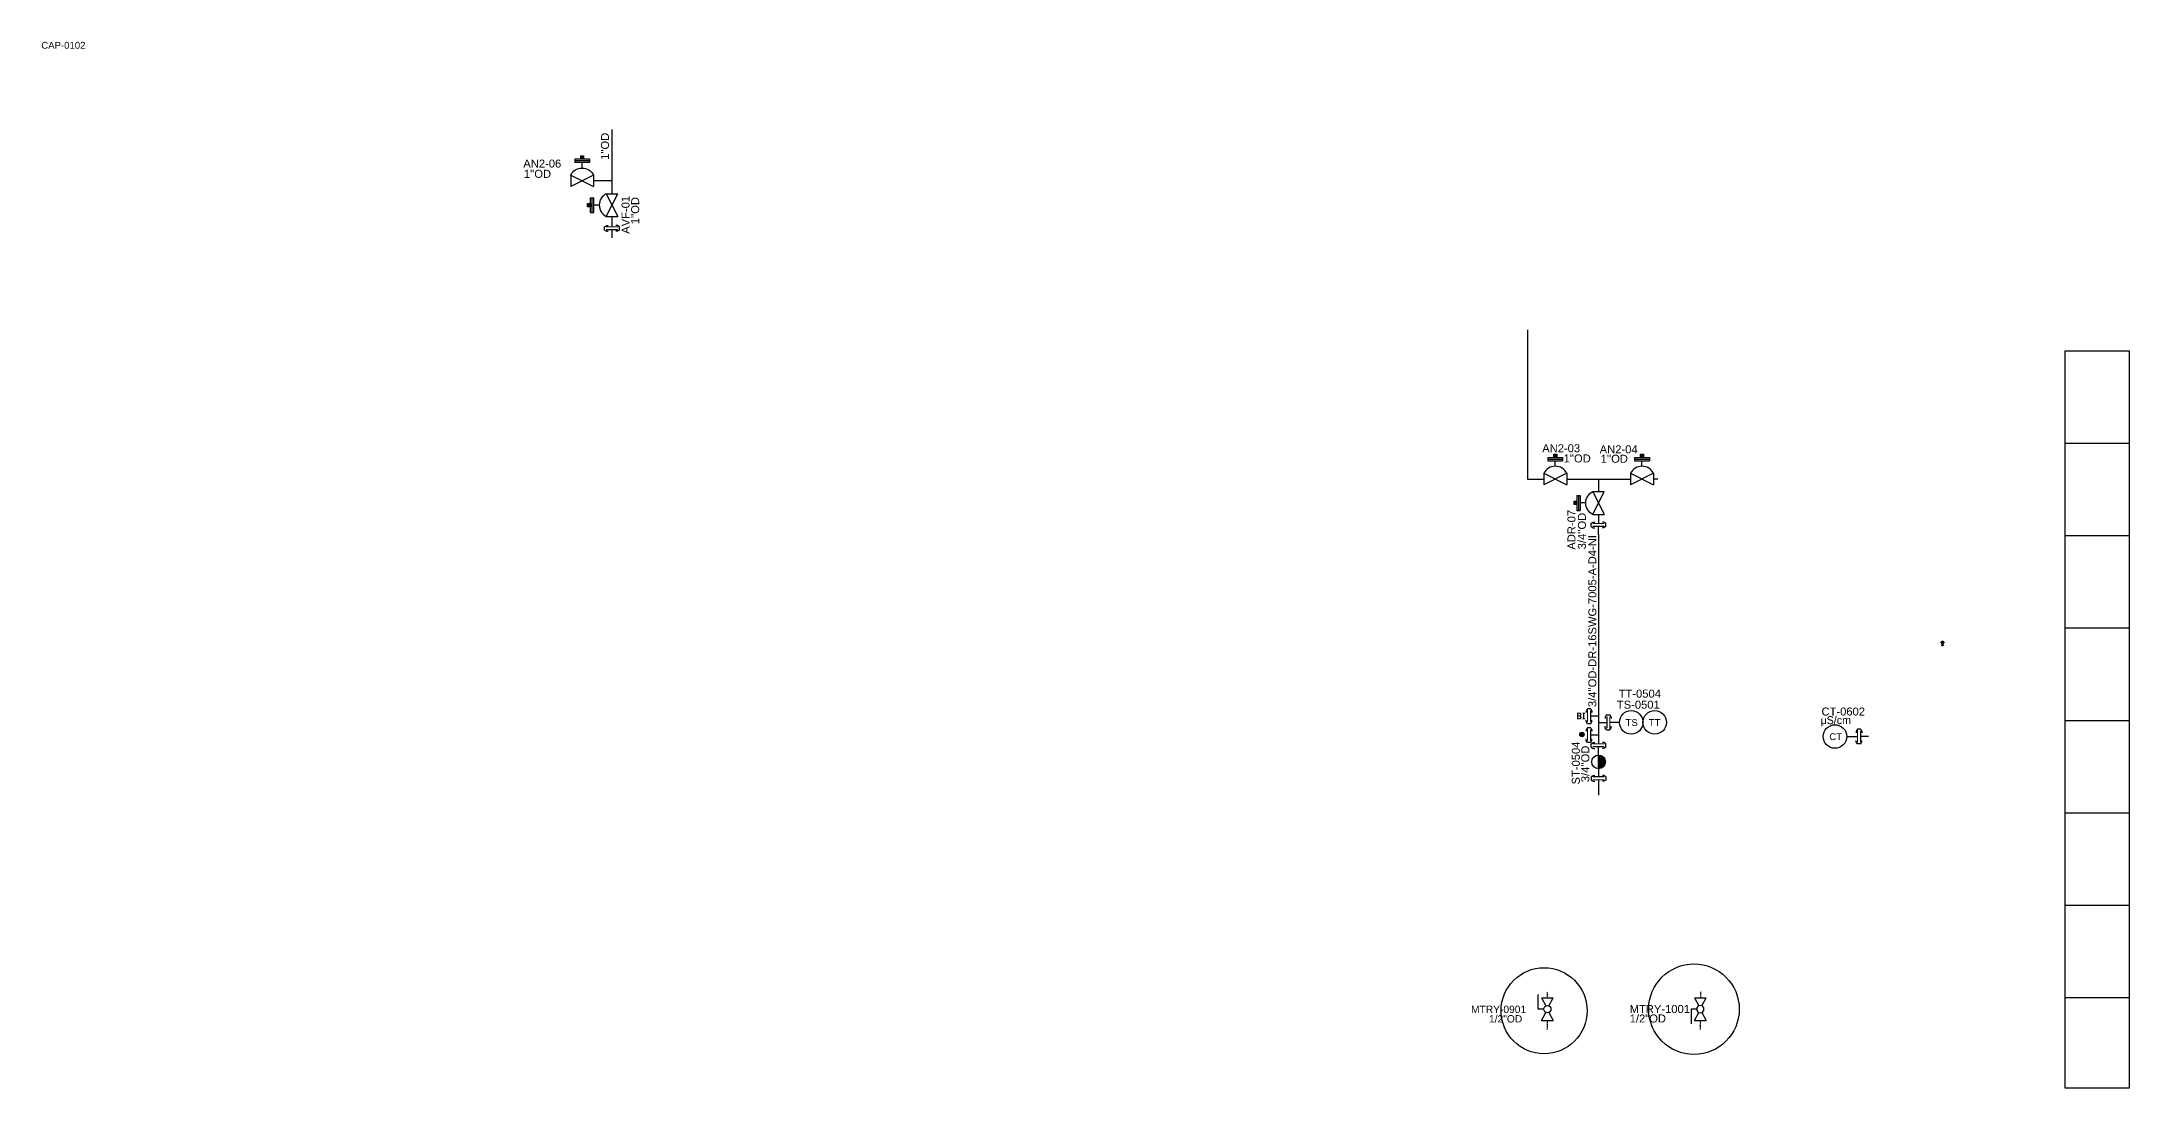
# Model space of a CAD drawing. Header units: millimetres. Extents: x -6754 to 5895, y -4820 to 1016.
# Drawn here: x -4986 to -4074, y -2015 to -1558 of the extents above; entities that cross this region are included whole.
import ezdxf

# ---------------------------------------------------------------- set-up
doc = ezdxf.new("R2010")
doc.units = ezdxf.units.MM
doc.linetypes.add('CENTER', pattern=[2, 1.25, -0.25, 0.25, -0.25])
doc.layers.get('0').update_dxf_attribs({"linetype": 'CONTINUOUS'})
for name, color, linetype in [('E---INDID------', 7, 'CONTINUOUS'), ('E---INDID-TEXT-25-35', 2, 'CONTINUOUS'), ('P---PEQID-TEXT-25-35', 2, 'CONTINUOUS'), ('P---PFLGD------', 7, 'CONTINUOUS'), ('P---PFLTD-TEXT-25-35', 2, 'CONTINUOUS'), ('P---PLINB-DRH016', 7, 'CONTINUOUS'), ('P---PLINB-DRH143', 7, 'CONTINUOUS'), ('P---PLINB-N2007', 7, 'CONTINUOUS'), ('P---PLINB-P106', 7, 'CONTINUOUS'), ('P---PLINB-P266', 7, 'CONTINUOUS'), ('P---PLIND-TEXT-25-35', 2, 'CONTINUOUS'), ('P---PVLSD-TEXT-18-25', 3, 'CONTINUOUS'), ('P---PVLSD-TEXT-25-35', 2, 'CONTINUOUS'), ('P---TANKB-V02', 7, 'CONTINUOUS'), ('P---TANKB-V05', 7, 'CONTINUOUS'), ('P---TANKB-V10', 7, 'CONTINUOUS'), ('VALVE', 6, 'CONTINUOUS')]:
    doc.layers.add(name, color=color, linetype=linetype)
doc.styles.add('ROMANS', font='romans.shx')
doc.styles.get("Standard").update_dxf_attribs({"font": 'arial.ttf'})

# ---------------------------------------------------------------- blocks, each defined once
blk = doc.blocks.new('rgyjryjyfrjfhjgfgj')
at = {"color": 0, "linetype": 'ByBlock'}
for p, q in [((716.4844576946442, 396.8695095443074), (717.3888636432375, 397.4094111541995)), ((716.4844576946442, 395.418411294371), (717.3888636432375, 394.8785096844789)), ((717.3888636432375, 397.4094111541995), (718.0520200954525, 397.4094111541995)), ((717.3888636432375, 394.8785096844789), (718.0520200954525, 394.8785096844789)), ((722.065445318545, 397.4094111541995), (721.4022888663301, 397.4094111541995)), ((722.065445318545, 394.8785096844789), (721.4022888663301, 394.8785096844789)), ((722.9698512671453, 396.8695095443074), (722.065445318545, 397.4094111541995)), ((722.9698512671453, 395.418411294371), (722.065445318545, 394.8785096844789)), ((722.9698512671453, 395.418411294371), (722.9698512671453, 396.8695095443074))]:
    blk.add_line(p, q, dxfattribs=at)
at = {"color": 6, "linetype": 'ByBlock'}
blk.add_line((719.7271544808916, 391.9492555990804), (719.7271544808916, 395.484370305732), dxfattribs=at)
at = {"color": 1, "linetype": 'ByBlock', "lineweight": 15}
blk.add_lwpolyline([(717.227154480893, 396.8035505329464), (722.227154480893, 396.8035505329464)], dxfattribs=at)
at = {"color": 6, "linetype": 'ByBlock'}
blk.add_lwpolyline([(717.227154480893, 395.484370305732), (722.227154480893, 395.484370305732)], dxfattribs=at)
blk = doc.blocks.new('phi_15825218758')
at = {"color": 0, "linetype": 'ByBlock'}
blk.add_line((-3.242696786248757, 3.469155695290567), (-3.242696786248757, 4.920253945227046), dxfattribs=at)
blk.add_blockref('rgyjryjyfrjfhjgfgj', (-719.727154480893, -391.9492555990804), dxfattribs=at)
at = {"flags": 1}
for p, rotation in [((0, 4.854294933865958), 90), ((-1.364242052659392e-12, 0), 270)]:
    blk.add_attdef('PHI_CONNECTIONPOINT', p, '', height=0.1, rotation=rotation, dxfattribs=at)
blk = doc.blocks.new('A$C10524DFB')
at = {"color": 6}
for p, q in [((12.62637645196992, 10.31310224748358), (12.62637645196992, 16.35685431259481)), ((12.62637645196992, 16.35685431259481), (28.93109764132532, 16.35685431259481))]:
    blk.add_line(p, q, dxfattribs=at)
blk.add_circle((12.62637645196992, 6.313181762369823), 3.999920485113762, dxfattribs=at)
at = {"layer": 'VALVE'}
for p, q in [((9.542207862978103e-06, 12.62636521725108), (9.542207862978103e-06, -1.692511432338506e-06)), ((9.542207862978103e-06, 12.62636521725108), (9.04873880824698, 8.102000584231973)), ((9.048738808246526, 4.524362940508581), (9.542207862978103e-06, -1.692510522843804e-06)), ((25.25274336173243, 12.62636521725108), (16.20401409569286, 8.102000584231973)), ((16.20401409569331, 4.524362940508581), (25.25274336173243, -1.692511432338506e-06)), ((25.25274336173243, 12.62636521725108), (25.25274336173243, -1.692511432338506e-06))]:
    blk.add_line(p, q, dxfattribs=at)
blk = doc.blocks.new('phi_153974946912')
at = {"color": 0, "linetype": 'ByBlock', "xscale": 0.395994, "yscale": 0.395994, "zscale": 0.395994}
blk.add_blockref('A$C10524DFB', (-4.999969316721376, -2.499982098807891), dxfattribs=at)
at = {"flags": 1}
blk.add_attdef('PHI_CONNECTIONPOINT', (-4.999965538064316, 0), '', height=0.1, rotation=180, dxfattribs=at)
for tag, p in [('PHI_INSERTPOINT', (-7.958078640513122e-13, -1.13686837721616e-13)), ('PHI_CONNECTIONPOINT', (4.999965538064487, 0))]:
    blk.add_attdef(tag, p, '', height=0.1, dxfattribs=at)
at = {"color": 7}
for tag, p in [('DNCALC', (-5.006924154926395, -11.26707360530877)), ('CODE', (-4.763810725225994, -6.653797265075283))]:
    blk.add_attdef(tag, p, '', height=3.2, dxfattribs=at)
blk = doc.blocks.new('ADV')
at = {"color": 6}
blk.add_arc((1709.403994477978, 811.9926042832112), 5.590131414134222, 26.56505117707799, 153.434948822922, dxfattribs=at)
at = {"layer": 'VALVE'}
for p, q in [((1704.404028939914, 814.4925870522434), (1704.404028939914, 809.4926215141788)), ((1714.403960016042, 814.4925870522434), (1704.404028939914, 809.4926215141793)), ((1704.404028939914, 814.4925870522434), (1714.403960016042, 809.4926215141788)), ((1706.175708596649, 821.4556299452406), (1712.632280359307, 821.4556299452406)), ((1706.175708596649, 821.4556299452406), (1706.175708596649, 819.9760252526171)), ((1706.175708596649, 820.7158275989289), (1712.632280359307, 820.7158275989289)), ((1706.175708596649, 819.9760252526171), (1712.632280359307, 819.9760252526171)), ((1709.403994477978, 817.5827356973455), (1709.403994477978, 819.9760252526171)), ((1712.632280359307, 821.4556299452406), (1712.632280359307, 819.9760252526171)), ((1714.403960016042, 814.4925870522434), (1714.403960016042, 809.4926215141788))]:
    blk.add_line(p, q, dxfattribs=at)
blk = doc.blocks.new('phi_15863337301')
at = {"color": 0, "linetype": 'ByBlock'}
blk.add_blockref('ADV', (-1709.403994477978, -811.9926042832111), dxfattribs=at)
at = {"flags": 1}
blk.add_attdef('PHI_CONNECTIONPOINT', (-4.999965538064316, 0), '', height=0.1, rotation=180, dxfattribs=at)
for tag, p in [('PHI_INSERTPOINT', (0, 2.273736754432321e-13)), ('PHI_CONNECTIONPOINT', (4.999965538064316, 0))]:
    blk.add_attdef(tag, p, '', height=0.1, dxfattribs=at)
for tag, p in [('PRJ_TAG_B', (-8.117294217749532, -5.928936001065608)), ('DNCALC', (-3.964025933961693, -9.438924908240892))]:
    blk.add_attdef(tag, p, '', height=2.5)
blk = doc.blocks.new('phi_158252436928')
at = {"color": 0, "linetype": 'ByBlock'}
blk.add_circle((-5.141428275919679, 0.001993236599446391), 5.142532472711022, dxfattribs=at)
blk.add_text('TT', height=3, rotation=359.9878617802833, dxfattribs=at).set_placement((-7.748884494255435, -1.582512106375361))
at = {"flags": 1}
for tag in ['PHI_CONNECTIONPOINT', 'PHI_INSERTPOINT']:
    blk.add_attdef(tag, (0, 0), '', height=0.1, rotation=359.9878617803354, dxfattribs=at)
blk.add_attdef('DEVICE', (-12.2798325915337, -9.315292502332795), '', height=3.5)
blk = doc.blocks.new('ST1')
at = {"linetype": 'ByBlock'}
h = blk.add_hatch(color=0, dxfattribs=at)
h.dxf.hatch_style = 1
h.paths.add_polyline_path([(289.4487861092675, -286.1063338517106), (289.4487861092675, -291.1062994002259, 0.4142135623730951), (291.9487688835252, -288.6063166259682, 0.4142135623730951)])
at = {"color": 0, "linetype": 'ByBlock'}
blk.add_line((289.4487861092675, -291.1062994002259), (289.4487861092675, -286.1063338517106), dxfattribs=at)
blk.add_circle((289.4487861092675, -288.6063166259682), 2.49998277425766, dxfattribs=at)
blk = doc.blocks.new('phi_15831288483')
at = {"color": 0, "linetype": 'ByBlock', "xscale": 1.2, "yscale": 1.2, "zscale": 1.2}
blk.add_blockref('ST1', (-347.3385433310177, 343.3276006216183), dxfattribs=at)
at = {"extrusion": (7.498798913309288e-33, 1.224646799147353e-16, -1), "flags": 1}
for tag, p, rotation in [('PHI_CONNECTIONPOINT', (1.268879192669872e-45, -0.1901533473283052), 90), ('PHI_CONNECTIONPOINT', (1.279549922749822e-45, -5.999958658590913), 270), ('PHI_INSERTPOINT', (1.279549922749822e-45, -5.999958658590913), 180)]:
    blk.add_attdef(tag, p, '', height=0.1, rotation=rotation, dxfattribs=at)
for tag, p in [('CODE', (4.526841854909435, -2.752772774547338)), ('DN1', (6.614924895809963, -7.402450766414404))]:
    blk.add_attdef(tag, p, '', height=3.5)
blk = doc.blocks.new('phi_16763520997')
at = {"color": 0, "linetype": 'ByBlock'}
blk.add_line((4.266098465453069, -0.003378918047928892), (-6.128431095930864e-14, -6.951613763794828e-13), dxfattribs=at)
blk.add_circle((9.408629325141533, -0.007452005078221191), 5.142532472711023, dxfattribs=at)
blk.add_text('TS', height=3.000000000000001, rotation=359.9546194949507, dxfattribs=at).set_placement((6.939243355600752, -1.590521212624935))
blk.add_attdef('DEVICE', (-16.95875058515185, 5.987258813929884), '', height=3.5, rotation=359.9546194949507)
at = {"flags": 1}
for tag, p in [('PHI_CONNECTIONPOINT', (-0.04999998431685526, 3.960195726904203e-05)), ('PHI_INSERTPOINT', (0, 0))]:
    blk.add_attdef(tag, p, '', height=0.1, rotation=359.9546194949507, dxfattribs=at)
blk = doc.blocks.new('phi_158624437617')
at = {"color": 0, "linetype": 'ByBlock'}
blk.add_line((-3.242696786248757, 3.469155695290567), (-3.242696786248757, 4.920253945227046), dxfattribs=at)
blk.add_blockref('rgyjryjyfrjfhjgfgj', (-719.727154480893, -391.9492555990804), dxfattribs=at)
at = {"flags": 1}
for p, rotation in [((0, 4.854294933865958), 90), ((-1.364242052659392e-12, 0), 270)]:
    blk.add_attdef('PHI_CONNECTIONPOINT', p, '', height=0.1, rotation=rotation, dxfattribs=at)
blk = doc.blocks.new('phi_16765199690')
at = {"color": 0, "linetype": 'ByBlock'}
blk.add_blockref('ADV', (-1709.403994477978, -811.9926042832111), dxfattribs=at)
at = {"flags": 1}
blk.add_attdef('PHI_CONNECTIONPOINT', (-4.999965538064316, 0), '', height=0.1, rotation=180, dxfattribs=at)
for tag, p in [('PHI_INSERTPOINT', (0, 2.273736754432321e-13)), ('PHI_CONNECTIONPOINT', (4.999965538064316, 0))]:
    blk.add_attdef(tag, p, '', height=0.1, dxfattribs=at)
at = {"color": 7}
for tag, p in [('PRJ_TAG_B', (-12.54459218715647, -6.470308005860147)), ('DNCALC', (-8.39132390336863, -11.87507323097032))]:
    blk.add_attdef(tag, p, '', height=3.5, dxfattribs=at)
blk = doc.blocks.new('phi_15864195838')
at = {"color": 0, "linetype": 'ByBlock'}
blk.add_circle((-5.142532472711025, 0), 5.142532472711022, dxfattribs=at)
blk.add_text('CT', height=3, dxfattribs=at).set_placement((-7.59322000036758, -1.585024535655975))
at = {"flags": 1}
for tag in ['PHI_CONNECTIONPOINT', 'PHI_INSERTPOINT']:
    blk.add_attdef(tag, (-10.28506494542205, 0), '', height=0.1, rotation=180, dxfattribs=at)
blk.add_attdef('DEVICE', (0.6606908391900674, -1.995354771614075), '', height=3.2)

msp = doc.modelspace()

# ---------------------------------------------------------------- hatches: boundary and pattern name
h = msp.add_hatch(color=1)
h.dxf.hatch_style = 1
h.paths.add_polyline_path([(-4749.490758242272, -1608.874258460918), (-4749.490758242272, -1607.425283953226), (-4750.729815191064, -1607.425283953226), (-4750.729815191064, -1608.874258460918)])
h = msp.add_hatch(color=1)
h.dxf.hatch_style = 1
h.paths.add_polyline_path([(-4746.500344871058, -1629.692326513566), (-4746.500344871058, -1628.243352005874), (-4747.739401819849, -1628.243352005874), (-4747.739401819849, -1629.692326513566)])
h = msp.add_hatch(color=1)
h.dxf.hatch_style = 1
h.paths.add_polyline_path([(-4323.906642757285, -1739.278989696157), (-4323.906642757285, -1737.830015188465), (-4325.145699706078, -1737.830015188465), (-4325.145699706078, -1739.278989696157)])
h = msp.add_hatch(color=1)
h.dxf.hatch_style = 1
h.paths.add_polyline_path([(-4285.998181708426, -1739.279005827688), (-4285.998181708426, -1737.830031319996), (-4287.237238657218, -1737.830031319996), (-4287.237238657218, -1739.279005827688)])
h = msp.add_hatch(color=1)
h.dxf.hatch_style = 1
h.paths.add_polyline_path([(-4315.062480132092, -1759.950398687906), (-4315.062480132092, -1758.501424180214), (-4316.301537080884, -1758.501424180214), (-4316.301537080884, -1759.950398687906)])
h = msp.add_hatch(color=256)
h.dxf.hatch_style = 1
h.paths.add_polyline_path([(-4311.902801762198, -1860.475624697709, -1), (-4313.807667041238, -1860.475624697709, -1)])

# ---------------------------------------------------------------- linework, layer by layer
for p, q in [((-4737.037319209026, -1623.967873721655), (-4737.037319209026, -1595.979060100215)), ((-4737.037319209026, -1638.494190710706), (-4737.037319209026, -1633.967804797784)), ((-4101.597371648608, -1733.058481175639), (-4073.516258194624, -1733.058481175639)), ((-4101.597371648608, -1773.469228258466), (-4073.516258194624, -1773.469228258466)), ((-4101.597371648608, -1813.879975341293), (-4073.516258194624, -1813.879975341293)), ((-4197.088232371074, -1861.340570221904), (-4192.343574344368, -1861.340570221904)), ((-4101.597371648608, -1854.29072242412), (-4073.516258194624, -1854.29072242412)), ((-4101.597371648608, -1894.701469506947), (-4073.516258194624, -1894.701469506947)), ((-4101.597371648608, -1935.112216589774), (-4073.516258194624, -1935.112216589774)), ((-4101.597371648608, -1975.522963672601), (-4073.516258194624, -1975.522963672601))]:
    msp.add_line(p, q)
at = {"color": 6}
for p, q in [((-4155.502225467037, -1821.54026168226), (-4154.873426591106, -1821.540261682261)), ((-4155.183055406173, -1821.099187738162), (-4155.183055406173, -1821.54026168226))]:
    msp.add_line(p, q, dxfattribs=at)
at = {"color": 1}
for points in [[(-4750.729815191064, -1607.425283953226), (-4749.490758242272, -1607.425283953226), (-4749.490758242272, -1608.874258460918), (-4750.729815191064, -1608.874258460918)], [(-4747.739401819849, -1628.243352005874), (-4746.500344871058, -1628.243352005874), (-4746.500344871058, -1629.692326513566), (-4747.739401819849, -1629.692326513566)], [(-4325.145699706078, -1737.830015188465), (-4323.906642757285, -1737.830015188465), (-4323.906642757285, -1739.278989696157), (-4325.145699706078, -1739.278989696157)], [(-4287.237238657218, -1737.830031319996), (-4285.998181708426, -1737.830031319996), (-4285.998181708426, -1739.279005827688), (-4287.237238657218, -1739.279005827688)], [(-4316.301537080884, -1758.501424180214), (-4315.062480132092, -1758.501424180214), (-4315.062480132092, -1759.950398687906), (-4316.301537080884, -1759.950398687906)]]:
    msp.add_lwpolyline(points, close=True, dxfattribs=at)
msp.add_lwpolyline([(-4101.597371648608, -1692.647734092812), (-4073.516258194624, -1692.647734092812), (-4073.516258194624, -2015.153301626483), (-4101.597371648608, -2015.153301626483)], close=True)
at = {"color": 6}
for points in [[(-4154.506627246818, -1820.068855244126), (-4154.506627246818, -1820.272717823146), (-4155.859483565528, -1820.272717823146), (-4155.859483565528, -1820.068855244126)], [(-4154.826566762988, -1820.272717823146), (-4154.826566762988, -1820.720751513908), (-4155.539544049358, -1820.720751513908), (-4155.539544049358, -1820.272717823146)], [(-4154.918824454146, -1819.626621342245), (-4154.918824454146, -1820.068855244126), (-4155.447286358199, -1820.068855244126), (-4155.447286358199, -1819.626621342245)], [(-4155.066636818401, -1820.720751513908), (-4155.066636818401, -1821.099187738162), (-4155.299473993942, -1821.099187738162), (-4155.299473993942, -1820.720751513908)]]:
    msp.add_lwpolyline(points, close=True, dxfattribs=at)
msp.add_lwpolyline([(-4155.502225467037, -1821.099187738162), (-4154.86388534531, -1821.099187738162)], dxfattribs=at)
msp.add_circle((-4312.855234401718, -1860.475624697709), 0.9524326395203447)
at = {"color": 1}
for centre, radius in [((-4329.422752943171, -1981.258909231775), 18.8073102635467), ((-4263.870265659278, -1980.58613818549), 19.79456048484826)]:
    msp.add_circle(centre, radius, dxfattribs=at)
at = {"color": 6}
for centre, radius, start, end in [((-4155.138727432157, -1821.319724710211), 0.4251674698304302, 148.7544989202927, 211.245501079685), ((-4155.05516046728, -1821.312527275521), 0.3992697572621127, 147.7019006529181, 214.7765403299052), ((-4154.341067708958, -1821.299170707101), 0.9756591243730613, 168.1721300254425, 194.3063109567101), ((-4155.600667308436, -1821.307894675073), 0.5898113508274261, 336.7983515209347, 20.72320749546849), ((-4155.310180889761, -1821.312527275521), 0.3992697572621127, 325.2234596700329, 32.29809934708191), ((-4155.201379909508, -1821.312527275521), 0.3992697572621127, 325.2234596700329, 32.29809934708191)]:
    msp.add_arc(centre, radius, start, end, dxfattribs=at)
at = {"layer": 'P---PLINB-DRH016', "color": 7, "linetype": 'Continuous', "ltscale": 0.1}
for points in [[(-4305.599454470062, -1748.742031489717), (-4305.599313179011, -1754.226039125108)], [(-4305.599313179011, -1764.225970201237), (-4305.59895370201, -1768.178618433747)], [(-4305.59895370201, -1773.032913367613), (-4305.577572090928, -1852.497865694955)], [(-4305.577572090928, -1852.497865694955), (-4305.577572090928, -1855.167999501226)], [(-4305.577572090928, -1860.73437729508), (-4305.599454470123, -1864.6071693076)], [(-4305.577572090928, -1855.167999501226), (-4305.577572090928, -1860.73437729508)], [(-4305.599454470123, -1869.651617588806), (-4305.599454470123, -1875.461422900057)], [(-4305.599454470123, -1880.315717833923), (-4305.599454470062, -1887.022374358602)]]:
    msp.add_lwpolyline(points, dxfattribs=at)
at = {"layer": 'P---PLINB-N2007', "color": 150, "linetype": 'Continuous', "ltscale": 0.1}
for points in [[(-4737.037319209026, -1618.337284122947), (-4745.110321178604, -1618.337284122948)], [(-4336.667270374423, -1683.539647157311), (-4336.667270374423, -1748.742010191674)], [(-4336.667270374423, -1748.742010191674), (-4329.526140021002, -1748.742029866649)], [(-4319.526208944873, -1748.742029866649), (-4305.599454470062, -1748.742031489717)], [(-4305.599454470062, -1748.742031489717), (-4291.617678972143, -1748.74204599818)], [(-4279.729685876799, -1748.742034793252), (-4281.617747896014, -1748.74204599818)]]:
    msp.add_lwpolyline(points, dxfattribs=at)
at = {"layer": 'P---PLINB-P106', "color": 230, "linetype": 'CENTER'}
for points in [[(-4327.988786647116, -1975.586172647425), (-4327.992085701868, -1972.983537341396)], [(-4328.001982866121, -1989.427934894517), (-4327.992085701868, -1985.586103723554)]]:
    msp.add_lwpolyline(points, dxfattribs=at).dxf.unprotected_set("ltscale", 0)
at = {"layer": 'P---PLINB-P266', "color": 230, "linetype": 'CENTER'}
for points in [[(-4261.08967636906, -1972.983537341396), (-4261.08967636906, -1975.586172647425)], [(-4261.08967636906, -1985.586103723554), (-4261.102872588063, -1989.427934894517)]]:
    msp.add_lwpolyline(points, dxfattribs=at).dxf.unprotected_set("ltscale", 0)

# ---------------------------------------------------------------- block references
at = {"layer": 'E---INDID------'}
ref = msp.add_blockref('phi_158252436928', (-4275.888151659437, -1855.169992737827), dxfattribs=at)
ref.add_attrib('DEVICE', 'TT-0504', (-4296.806500901836, -1844.340411158395), dxfattribs={"layer": 'E---INDID-TEXT-25-35', "color": 7, "height": 3.5})
ref = msp.add_blockref('phi_15864195838', (-4197.088232371074, -1861.340570221904), dxfattribs=at)
ref.add_attrib('DEVICE', 'CT-0602', (-4208.096840692067, -1852.173072938318), dxfattribs={"layer": 'E---INDID-TEXT-25-35', "color": 7, "height": 3.5})
at = {"layer": 'P---PFLGD------', "xscale": -1}
msp.add_blockref('phi_15825218758', (-4737.037319209026, -1643.348485644572), dxfattribs=at)
at = {"layer": 'P---PLINB-DRH016', "extrusion": (4.898587196589412e-16, 1.725633230170963e-31, -1)}
ref = msp.add_blockref('phi_15863337301', (4305.599313179011, -1759.226004663172), dxfattribs=dict(at, zscale=-1, rotation=270))
ref.add_attrib('DNCALC', "3/4''OD", (-4311.126526091082, -1779.500892058754), dxfattribs={"layer": 'P---PVLSD-TEXT-18-25', "color": 7, "height": 3.5, "rotation": 90})
ref.add_attrib('PRJ_TAG_B', 'ADR-07', (-4315.708471435233, -1779.639059810518), dxfattribs={"layer": 'P---PVLSD-TEXT-18-25', "color": 7, "height": 3.5, "rotation": 90})
at = {"layer": 'P---PLINB-DRH016', "xscale": -1}
for name, p in [('phi_158624437617', (-4305.59895370201, -1773.032913367613)), ('phi_15825218758', (-4305.599454470123, -1869.461464241466))]:
    msp.add_blockref(name, p, dxfattribs=at)
at = {"layer": 'P---PLINB-DRH016', "xscale": -1, "rotation": 90}
for p in [(-4305.577572090928, -1852.497865694956), (-4305.577572090928, -1860.73437729508)]:
    msp.add_blockref('phi_15825218758', p, dxfattribs=at)
at = {"layer": 'P---PLINB-DRH016'}
for p, rotation in [((-4305.577572090928, -1855.167999501227), 270), ((-4305.599454470123, -1875.461422900057), 180)]:
    msp.add_blockref('phi_15825218758', p, dxfattribs=dict(at, rotation=rotation))
ref = msp.add_blockref('phi_16763520997', (-4300.723277157062, -1855.167999501227), dxfattribs=at)
ref.add_attrib('DEVICE', 'TS-0501', (-4297.593587679272, -1849.180740687297), dxfattribs={"layer": 'E---INDID-TEXT-25-35', "color": 7, "height": 3.5})
ref = msp.add_blockref('phi_15831288483', (-4305.599454470123, -1869.461464241478), dxfattribs=at)
ref.add_attrib('DN1', "3/4''OD", (-4309.646977120552, -1881.321382555165), dxfattribs={"layer": 'P---PFLTD-TEXT-25-35', "color": 7, "height": 3.500000000000001, "rotation": 90})
ref.add_attrib('CODE', 'ST-0504', (-4313.788917344962, -1882.303151745302), dxfattribs={"layer": 'P---PFLTD-TEXT-25-35', "color": 7, "height": 3.500000000000001, "rotation": 90})
at = {"layer": 'P---PLINB-DRH143', "xscale": -1, "rotation": 90}
msp.add_blockref('phi_15825218758', (-4187.489279410502, -1861.340570221903), dxfattribs=at)
at = {"layer": 'P---PLINB-N2007', "extrusion": (-2.465190328815662e-32, -2.449293598294706e-16, -1)}
ref = msp.add_blockref('phi_15863337301', (4750.110286716668, -1618.337284122947), dxfattribs=dict(at, zscale=-1))
ref.add_attrib('DNCALC', "1''OD", (-4775.601141172214, -1617.042802051441), dxfattribs={"layer": 'P---PVLSD-TEXT-18-25', "color": 7, "height": 3.5})
ref.add_attrib('PRJ_TAG_B', 'AN2-06', (-4775.825340803216, -1612.562000485452), dxfattribs={"layer": 'P---PVLSD-TEXT-18-25', "color": 7, "height": 3.5})
at = {"layer": 'P---PLINB-N2007'}
ref = msp.add_blockref('phi_15863337301', (-4324.526174482939, -1748.742029866649), dxfattribs=dict(at, zscale=-1))
ref.add_attrib('DNCALC', "1''OD", (-4320.924929057141, -1741.497223579004), dxfattribs={"layer": 'P---PVLSD-TEXT-18-25', "color": 7, "height": 3.5})
ref.add_attrib('PRJ_TAG_B', 'AN2-03', (-4330.246686455592, -1737.050794135164), dxfattribs={"layer": 'P---PVLSD-TEXT-18-25', "color": 7, "height": 3.5})
ref = msp.add_blockref('phi_15863337301', (-4286.617713434078, -1748.74204599818), dxfattribs=dict(at, zscale=-1))
ref.add_attrib('DNCALC', "1''OD", (-4304.677587402477, -1741.633363224292), dxfattribs={"layer": 'P---PVLSD-TEXT-18-25', "color": 7, "height": 3.5})
ref.add_attrib('PRJ_TAG_B', 'AN2-04', (-4305.103348445577, -1737.511530795299), dxfattribs={"layer": 'P---PVLSD-TEXT-18-25', "color": 7, "height": 3.5})
at = {"layer": 'P---TANKB-V02', "rotation": 90.00000000000001}
msp.add_blockref('phi_153974946912', (-4327.988786647116, -1980.58613818549), dxfattribs=at)
at = {"layer": 'P---TANKB-V05'}
ref = msp.add_blockref('phi_16765199690', (-4737.037319209028, -1628.96783925972), dxfattribs=dict(at, rotation=90.00000000000001))
ref.add_attrib('DNCALC', "1''OD", (-4725.162245978057, -1637.359163163088), dxfattribs={"layer": 'P---PVLSD-TEXT-25-35', "color": 7, "height": 3.500000000000001, "rotation": 90})
ref.add_attrib('PRJ_TAG_B', 'AVF-01', (-4729.376849854925, -1641.512431446876), dxfattribs={"layer": 'P---PVLSD-TEXT-25-35', "color": 7, "height": 3.500000000000001, "rotation": 90})
at = {"layer": 'P---TANKB-V10', "extrusion": (-4.688644402456635e-32, 1.224646799147353e-16, -1), "rotation": 270}
msp.add_blockref('phi_153974946912', (4261.08967636906, -1980.58613818549), dxfattribs=at)

# ---------------------------------------------------------------- texts
at = {"insert": (-4741.865515773196, -1609.122057044252), "char_height": 3.5, "attachment_point": 1, "rotation": 90}
msp.add_mtext_dynamic_manual_height_columns('1"OD', width=5.369203309207478, gutter_width=0.5, heights=[0], dxfattribs=at)
at = {"insert": (-4315.438892106378, -1850.863550114918), "char_height": 3, "attachment_point": 1, "style": 'ROMANS'}
msp.add_mtext_dynamic_manual_height_columns('{\\fSegoe UI Semibold|b0|i0|c0|p34;BI}', width=64.48560281713412, gutter_width=0.5, heights=[0], dxfattribs=at)
at = {"lineweight": 13, "insert": (-4208.438817278585, -1852.445584308247, 13.5504377553336), "char_height": 3.5, "width": 37.15877519141986, "attachment_point": 1, "style": 'ROMANS'}
msp.add_mtext('{\\fSymbol|b0|i0|c2|p18;\\H0.95833x;m\\Ftxt|c0;\\H1.0435x;S/cm}', dxfattribs=at)
at = {"layer": 'P---PEQID-TEXT-25-35', "color": 7}
msp.add_text('CAP-0102', height=3, dxfattribs=at).set_placement((-4986.639939502312, -1560.580894442474))
at = {"layer": 'P---PLIND-TEXT-25-35', "color": 7}
msp.add_text("3/4''OD-DR-16SWG-7005-A-D4-NI", height=3.5, rotation=90, dxfattribs=at).set_placement((-4306.568451401519, -1848.493635322959))
at = {"layer": 'P---PVLSD-TEXT-25-35', "color": 7}
for s, height, p in [('MTRY-0901', 3.2, (-4361.368218104702, -1982.254598837534)), ('MTRY-1001', 3.5, (-4291.984961989039, -1982.254598837534)), ('1/2"OD', 3.21, (-4353.51491335151, -1986.399092703616)), ('1/2"OD', 3.5, (-4291.984961989039, -1986.399092703616))]:
    msp.add_text(s, height=height, dxfattribs=at).set_placement(p)

doc.saveas('drawing.dxf')
